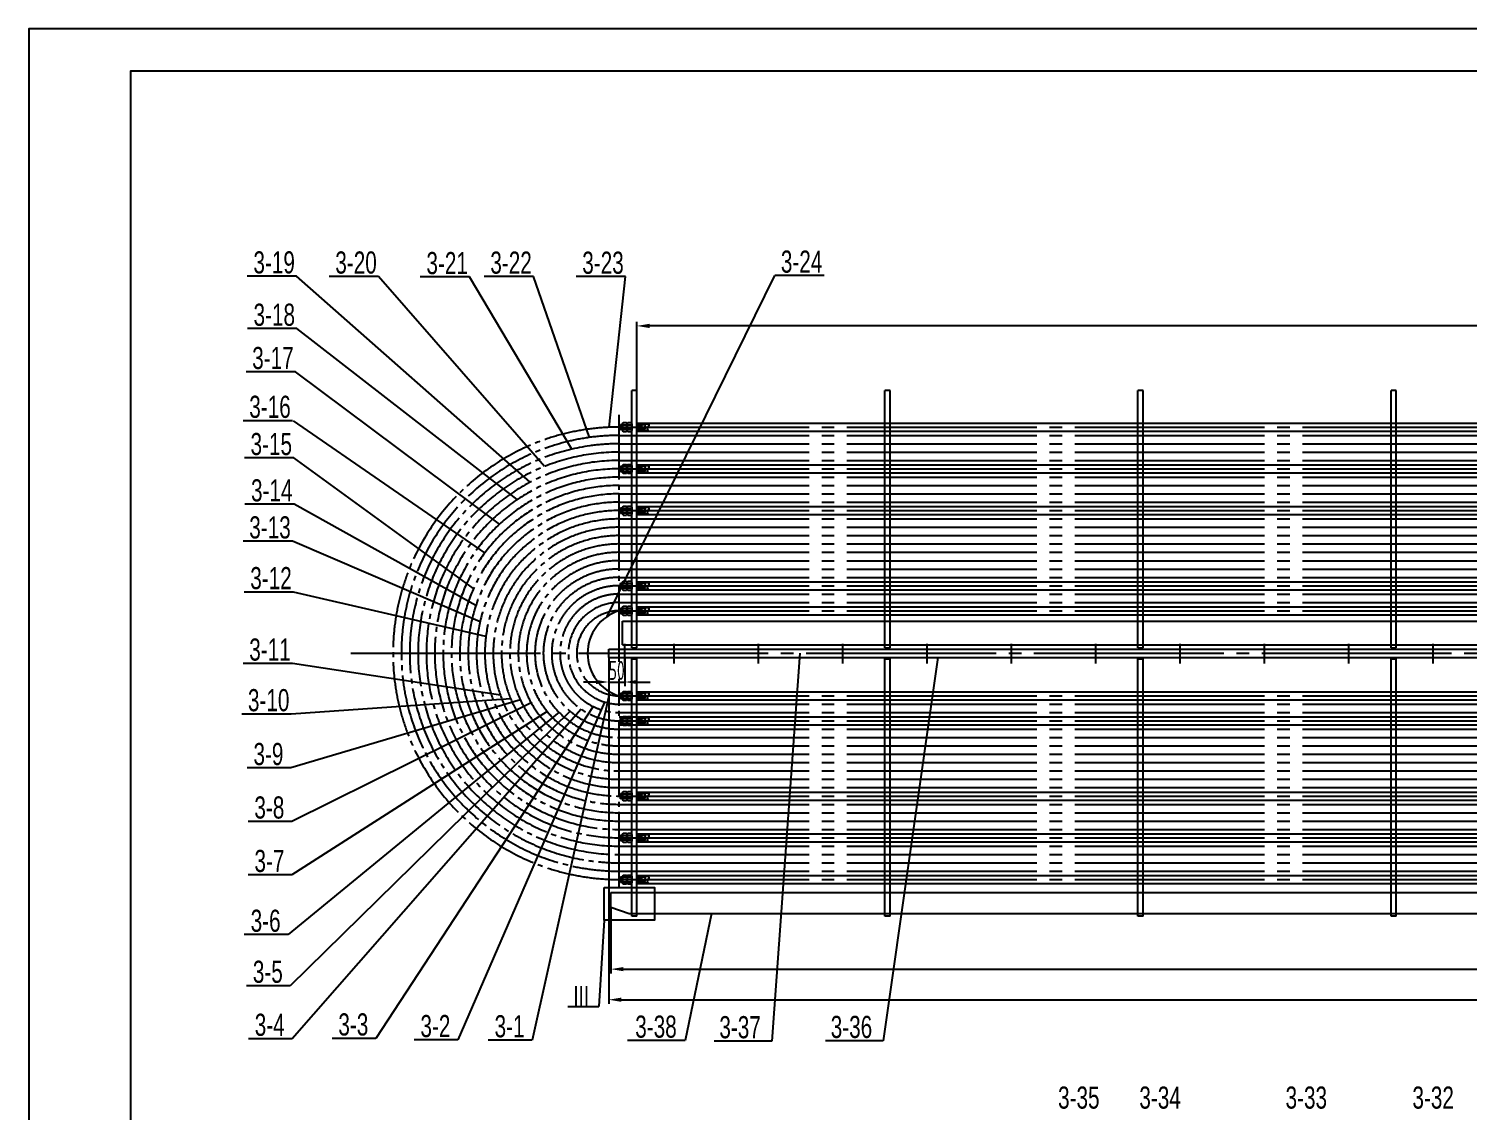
# Model space of a CAD drawing. Header units: millimetres. Extents: x 46644 to 124135, y -32003 to -3110.
# Drawn here: x 46650 to 50060, y -18052 to -15488 of the extents above; entities that cross this region are included whole.
import ezdxf
from ezdxf.enums import TextEntityAlignment as Align

# ---------------------------------------------------------------- set-up
doc = ezdxf.new("R2010")
doc.units = ezdxf.units.MM
doc.header["$LTSCALE"] = 6
doc.linetypes.add('CENTER', pattern=[18, 15, -1, 1, -1])
doc.linetypes.add('PHANTOM', pattern=[2.5, 1.25, -0.25, 0.25, -0.25, 0.25, -0.25])
for name, color, linetype in [('4', 6, 'PHANTOM'), ('7_dim', 3, 'Continuous'), ('Center Line', 7, 'CENTER'), ('Slender Real Line', 30, 'Continuous'), ('粗实线', 4, 'Continuous')]:
    doc.layers.add(name, color=color, linetype=linetype)
doc.styles.add('HZ', font='ascii.shx', dxfattribs={"width": 0.7, "bigfont": 'hztxt.shx'})
doc.styles.add('mark', font='cc.shx', dxfattribs={"width": 0.7, "bigfont": 'dxfs.shx'})
doc.dimstyles.new('6.1', dxfattribs={"dimscale": 10, "dimtxt": 4.5, "dimasz": 3, "dimexe": 1, "dimexo": 0, "dimgap": 0.5, "dimtad": 1, "dimzin": 9, "dimdsep": 46, "dimtxsty": 'HZ', "dimcen": 0, "dimclrd": 256, "dimclre": 256, "dimclrt": 256, "dimadec": 0, "dimazin": 0, "dimtfac": 1, "dimtmove": 0, "dimatfit": 1, "dimfxl": 0, "dimarcsym": 0})

# ---------------------------------------------------------------- blocks, each defined once
blk = doc.blocks.new('*D228')
at = {"layer": '7_dim', "lineweight": -2}
for p, q in [((48091.6, -16345.7), (48091.6, -16182.5)), ((52261.6, -16192.5), (48121.6, -16192.5)), ((52291.6, -16345.7), (52291.6, -16182.5))]:
    blk.add_line(p, q, dxfattribs=at)
at = {"layer": '7_dim'}
for points in [[(48121.6, -16187.5), (48121.6, -16197.5), (48091.6, -16192.5)], [(52261.6, -16187.5), (52261.6, -16197.5), (52291.6, -16192.5)]]:
    blk.add_solid(points, dxfattribs=at)
at = {"layer": 'Defpoints', "color": 0}
for p in [(48091.6, -16192.5), (48091.6, -16345.7), (52291.6, -16345.7)]:
    blk.add_point(p, dxfattribs=at)
at = {"layer": '7_dim', "insert": (50191.6, -16165), "char_height": 45, "attachment_point": 5, "style": 'HZ'}
blk.add_mtext('7X600(=4200)', dxfattribs=at)
blk = doc.blocks.new('*D229')
at = {"layer": '7_dim', "lineweight": -2}
for p, q in [((48024.6, -16978.7), (48024.6, -17046.8)), ((48062.8, -16978.7), (48062.8, -17046.8)), ((47994.6, -17036.8), (47964.6, -17036.8)), ((48024.6, -17036.8), (48062.8, -17036.8)), ((48092.8, -17036.8), (48122.8, -17036.8))]:
    blk.add_line(p, q, dxfattribs=at)
at = {"layer": '7_dim'}
for points in [[(47994.6, -17031.8), (47994.6, -17041.8), (48024.6, -17036.8)], [(48092.8, -17031.8), (48092.8, -17041.8), (48062.8, -17036.8)]]:
    blk.add_solid(points, dxfattribs=at)
at = {"layer": 'Defpoints', "color": 0}
for p in [(48024.6, -16978.7), (48062.8, -16978.7), (48062.8, -17036.8)]:
    blk.add_point(p, dxfattribs=at)
at = {"layer": '7_dim', "insert": (48043.7, -17009.3), "char_height": 45, "attachment_point": 5, "style": 'HZ'}
blk.add_mtext('50', dxfattribs=at)
blk = doc.blocks.new('*D230')
at = {"layer": '7_dim', "lineweight": -2}
for p, q in [((48029.6, -17570.7), (48029.6, -17727.5)), ((52906.6, -17591.7), (52906.6, -17727.5)), ((48059.6, -17717.5), (52876.6, -17717.5))]:
    blk.add_line(p, q, dxfattribs=at)
at = {"layer": '7_dim'}
for points in [[(48059.6, -17712.5), (48059.6, -17722.5), (48029.6, -17717.5)], [(52876.6, -17712.5), (52876.6, -17722.5), (52906.6, -17717.5)]]:
    blk.add_solid(points, dxfattribs=at)
at = {"layer": 'Defpoints', "color": 0}
for p in [(48029.6, -17570.7), (52906.6, -17591.7), (52906.6, -17717.5)]:
    blk.add_point(p, dxfattribs=at)
at = {"layer": '7_dim', "insert": (50468.1, -17690), "char_height": 45, "attachment_point": 5, "style": 'HZ'}
blk.add_mtext('4877', dxfattribs=at)
blk = doc.blocks.new('*D284')
at = {"layer": '7_dim', "lineweight": -2}
for p, q in [((48024.6, -16978.7), (48024.6, -17800)), ((52911.6, -16978.7), (52911.6, -17800)), ((48054.6, -17790), (52881.6, -17790))]:
    blk.add_line(p, q, dxfattribs=at)
at = {"layer": '7_dim'}
for points in [[(48054.6, -17785), (48054.6, -17795), (48024.6, -17790)], [(52881.6, -17785), (52881.6, -17795), (52911.6, -17790)]]:
    blk.add_solid(points, dxfattribs=at)
at = {"layer": 'Defpoints', "color": 0}
for p in [(48024.6, -16978.7), (52911.6, -16978.7), (52911.6, -17790)]:
    blk.add_point(p, dxfattribs=at)
at = {"layer": '7_dim', "insert": (50468.1, -17762.5), "char_height": 45, "attachment_point": 5, "style": 'HZ'}
blk.add_mtext('4885', dxfattribs=at)

msp = doc.modelspace()

# ---------------------------------------------------------------- hatches: boundary and pattern name
at = {"layer": 'Slender Real Line'}
h = msp.add_hatch(dxfattribs=at)
h.set_pattern_fill('ANSI31', color=256, scale=0.38, style=0)
h.set_pattern_definition([(45, (42752.8429, -28416.6013), (-0.85312433, 0.85312433), [])])
edge = h.paths.add_edge_path()
edge.add_spline(control_points=[(48108.872, -16432.328), (48109.969, -16433.38), (48111.907, -16435.238), (48109.769, -16438.372), (48108.928, -16438.408)], knot_values=[18.76688496, 18.76688496, 18.76688496, 18.76688496, 24.13478526, 28.249669, 28.249669, 28.249669, 28.249669], degree=3, periodic=0)
edge.add_spline(control_points=[(48108.961, -16432.328), (48108.044, -16433.273), (48106.339, -16434.898), (48107.937, -16438.368), (48108.861, -16438.408)], knot_values=[9.42996722, 9.42996722, 9.42996722, 9.42996722, 14.10494161, 18.65636798, 18.65636798, 18.65636798, 18.65636798], degree=3, periodic=0)
edge.add_line((48108.861, -16438.408), (48108.928, -16438.408))
h = msp.add_hatch(dxfattribs=at)
h.set_pattern_fill('ANSI31', color=256, scale=0.38, style=0)
h.set_pattern_definition([(45, (42752.8429, -28515.6013), (-0.85312433, 0.85312433), [])])
edge = h.paths.add_edge_path()
edge.add_spline(control_points=[(48108.872, -16531.328), (48109.969, -16532.38), (48111.907, -16534.238), (48109.769, -16537.372), (48108.928, -16537.408)], knot_values=[18.76688496, 18.76688496, 18.76688496, 18.76688496, 24.13478526, 28.249669, 28.249669, 28.249669, 28.249669], degree=3, periodic=0)
edge.add_spline(control_points=[(48108.961, -16531.328), (48108.044, -16532.273), (48106.339, -16533.898), (48107.937, -16537.368), (48108.861, -16537.408)], knot_values=[9.42996722, 9.42996722, 9.42996722, 9.42996722, 14.10494161, 18.65636798, 18.65636798, 18.65636798, 18.65636798], degree=3, periodic=0)
edge.add_line((48108.861, -16537.408), (48108.928, -16537.408))
h = msp.add_hatch(dxfattribs=at)
h.set_pattern_fill('ANSI31', color=256, scale=0.38, style=0)
h.set_pattern_definition([(45, (42752.8429, -28614.6013), (-0.85312433, 0.85312433), [])])
edge = h.paths.add_edge_path()
edge.add_spline(control_points=[(48108.872, -16630.328), (48109.969, -16631.38), (48111.907, -16633.238), (48109.769, -16636.372), (48108.928, -16636.408)], knot_values=[18.76688496, 18.76688496, 18.76688496, 18.76688496, 24.13478526, 28.249669, 28.249669, 28.249669, 28.249669], degree=3, periodic=0)
edge.add_spline(control_points=[(48108.961, -16630.328), (48108.044, -16631.273), (48106.339, -16632.898), (48107.937, -16636.368), (48108.861, -16636.408)], knot_values=[9.42996722, 9.42996722, 9.42996722, 9.42996722, 14.10494161, 18.65636798, 18.65636798, 18.65636798, 18.65636798], degree=3, periodic=0)
edge.add_line((48108.861, -16636.408), (48108.928, -16636.408))
h = msp.add_hatch(dxfattribs=at)
h.set_pattern_fill('ANSI31', color=256, scale=0.38, style=0)
h.set_pattern_definition([(45, (42752.8429, -28792.8013), (-0.85312433, 0.85312433), [])])
edge = h.paths.add_edge_path()
edge.add_spline(control_points=[(48108.872, -16808.528), (48109.969, -16809.58), (48111.907, -16811.438), (48109.769, -16814.572), (48108.928, -16814.608)], knot_values=[18.76688496, 18.76688496, 18.76688496, 18.76688496, 24.13478526, 28.249669, 28.249669, 28.249669, 28.249669], degree=3, periodic=0)
edge.add_spline(control_points=[(48108.961, -16808.528), (48108.044, -16809.473), (48106.339, -16811.098), (48107.937, -16814.568), (48108.861, -16814.608)], knot_values=[9.42996722, 9.42996722, 9.42996722, 9.42996722, 14.10494161, 18.65636798, 18.65636798, 18.65636798, 18.65636798], degree=3, periodic=0)
edge.add_line((48108.861, -16814.608), (48108.928, -16814.608))
h = msp.add_hatch(dxfattribs=at)
h.set_pattern_fill('ANSI31', color=256, scale=0.38, style=0)
h.set_pattern_definition([(45, (42752.8429, -28852.2013), (-0.85312433, 0.85312433), [])])
edge = h.paths.add_edge_path()
edge.add_spline(control_points=[(48108.872, -16867.928), (48109.969, -16868.98), (48111.907, -16870.838), (48109.769, -16873.972), (48108.928, -16874.008)], knot_values=[18.76688496, 18.76688496, 18.76688496, 18.76688496, 24.13478526, 28.249669, 28.249669, 28.249669, 28.249669], degree=3, periodic=0)
edge.add_spline(control_points=[(48108.961, -16867.928), (48108.044, -16868.873), (48106.339, -16870.498), (48107.937, -16873.968), (48108.861, -16874.008)], knot_values=[9.42996722, 9.42996722, 9.42996722, 9.42996722, 14.10494161, 18.65636798, 18.65636798, 18.65636798, 18.65636798], degree=3, periodic=0)
edge.add_line((48108.861, -16874.008), (48108.928, -16874.008))
h = msp.add_hatch(dxfattribs=at)
h.set_pattern_fill('ANSI31', color=256, scale=0.38, style=0)
h.set_pattern_definition([(45, (42752.8429, -29053.7992), (-0.85312433, 0.85312433), [])])
edge = h.paths.add_edge_path()
edge.add_spline(control_points=[(48108.872, -17069.526), (48109.969, -17070.578), (48111.907, -17072.436), (48109.769, -17075.57), (48108.928, -17075.606)], knot_values=[18.76688496, 18.76688496, 18.76688496, 18.76688496, 24.13478526, 28.249669, 28.249669, 28.249669, 28.249669], degree=3, periodic=0)
edge.add_spline(control_points=[(48108.961, -17069.526), (48108.044, -17070.471), (48106.339, -17072.096), (48107.937, -17075.566), (48108.861, -17075.606)], knot_values=[9.42996722, 9.42996722, 9.42996722, 9.42996722, 14.10494161, 18.65636798, 18.65636798, 18.65636798, 18.65636798], degree=3, periodic=0)
edge.add_line((48108.861, -17075.606), (48108.928, -17075.606))
h = msp.add_hatch(dxfattribs=at)
h.set_pattern_fill('ANSI31', color=256, scale=0.38, style=0)
h.set_pattern_definition([(45, (42752.8429, -29113.1992), (-0.85312433, 0.85312433), [])])
edge = h.paths.add_edge_path()
edge.add_spline(control_points=[(48108.872, -17128.926), (48109.969, -17129.978), (48111.907, -17131.836), (48109.769, -17134.97), (48108.928, -17135.006)], knot_values=[18.76688496, 18.76688496, 18.76688496, 18.76688496, 24.13478526, 28.249669, 28.249669, 28.249669, 28.249669], degree=3, periodic=0)
edge.add_spline(control_points=[(48108.961, -17128.926), (48108.044, -17129.871), (48106.339, -17131.496), (48107.937, -17134.966), (48108.861, -17135.006)], knot_values=[9.42996722, 9.42996722, 9.42996722, 9.42996722, 14.10494161, 18.65636798, 18.65636798, 18.65636798, 18.65636798], degree=3, periodic=0)
edge.add_line((48108.861, -17135.006), (48108.928, -17135.006))
h = msp.add_hatch(dxfattribs=at)
h.set_pattern_fill('ANSI31', color=256, scale=0.38, style=0)
h.set_pattern_definition([(45, (42752.8429, -29291.3992), (-0.85312433, 0.85312433), [])])
edge = h.paths.add_edge_path()
edge.add_spline(control_points=[(48108.872, -17307.126), (48109.969, -17308.178), (48111.907, -17310.036), (48109.769, -17313.17), (48108.928, -17313.206)], knot_values=[18.76688496, 18.76688496, 18.76688496, 18.76688496, 24.13478526, 28.249669, 28.249669, 28.249669, 28.249669], degree=3, periodic=0)
edge.add_spline(control_points=[(48108.961, -17307.126), (48108.044, -17308.071), (48106.339, -17309.696), (48107.937, -17313.166), (48108.861, -17313.206)], knot_values=[9.42996722, 9.42996722, 9.42996722, 9.42996722, 14.10494161, 18.65636798, 18.65636798, 18.65636798, 18.65636798], degree=3, periodic=0)
edge.add_line((48108.861, -17313.206), (48108.928, -17313.206))
h = msp.add_hatch(dxfattribs=at)
h.set_pattern_fill('ANSI31', color=256, scale=0.38, style=0)
h.set_pattern_definition([(45, (42752.8429, -29390.3992), (-0.85312433, 0.85312433), [])])
edge = h.paths.add_edge_path()
edge.add_spline(control_points=[(48108.872, -17406.126), (48109.969, -17407.178), (48111.907, -17409.036), (48109.769, -17412.17), (48108.928, -17412.206)], knot_values=[18.76688496, 18.76688496, 18.76688496, 18.76688496, 24.13478526, 28.249669, 28.249669, 28.249669, 28.249669], degree=3, periodic=0)
edge.add_spline(control_points=[(48108.961, -17406.126), (48108.044, -17407.071), (48106.339, -17408.696), (48107.937, -17412.166), (48108.861, -17412.206)], knot_values=[9.42996722, 9.42996722, 9.42996722, 9.42996722, 14.10494161, 18.65636798, 18.65636798, 18.65636798, 18.65636798], degree=3, periodic=0)
edge.add_line((48108.861, -17412.206), (48108.928, -17412.206))
h = msp.add_hatch(dxfattribs=at)
h.set_pattern_fill('ANSI31', color=256, scale=0.38, style=0)
h.set_pattern_definition([(45, (42752.8429, -29489.3992), (-0.85312433, 0.85312433), [])])
edge = h.paths.add_edge_path()
edge.add_spline(control_points=[(48108.872, -17505.126), (48109.969, -17506.178), (48111.907, -17508.036), (48109.769, -17511.17), (48108.928, -17511.206)], knot_values=[18.76688496, 18.76688496, 18.76688496, 18.76688496, 24.13478526, 28.249669, 28.249669, 28.249669, 28.249669], degree=3, periodic=0)
edge.add_spline(control_points=[(48108.961, -17505.126), (48108.044, -17506.071), (48106.339, -17507.696), (48107.937, -17511.166), (48108.861, -17511.206)], knot_values=[9.42996722, 9.42996722, 9.42996722, 9.42996722, 14.10494161, 18.65636798, 18.65636798, 18.65636798, 18.65636798], degree=3, periodic=0)
edge.add_line((48108.861, -17511.206), (48108.928, -17511.206))

# ---------------------------------------------------------------- linework, layer by layer
at = {"color": 4, "linetype": 'Continuous', "ltscale": 10}
for p, q in [((47284.733, -16074.876), (47167.652, -16074.876)), ((47478.889, -16075.162), (47361.807, -16075.162)), ((47694.941, -16076.51), (47577.859, -16076.51)), ((47846.423, -16075.419), (47729.342, -16075.419)), ((48064.432, -16075.613), (47947.351, -16075.613)), ((48535.302, -16072.981), (48418.22, -16072.981)), ((47285.035, -16198.923), (47167.953, -16198.923)), ((47281.883, -16301.587), (47164.801, -16301.587)), ((47274.87, -16417.246), (47157.788, -16417.246)), ((47277.954, -16505.487), (47160.873, -16505.487)), ((47279.048, -16615.343), (47161.967, -16615.343)), ((47274.87, -16703.14), (47157.788, -16703.14)), ((47277.247, -16823.416), (47160.166, -16823.416)), ((47274.87, -16992.771), (47157.788, -16992.771)), ((47271.745, -17112.82), (47154.663, -17112.82)), ((47271.168, -17240.513), (47167.345, -17240.513)), ((47273.331, -17367.275), (47169.508, -17367.275)), ((47273.527, -17493.961), (47169.704, -17493.961)), ((47264.533, -17635.76), (47160.709, -17635.76)), ((47269.696, -17756.77), (47165.873, -17756.77)), ((47274.167, -17882.443), (47170.344, -17882.443)), ((47472.454, -17881.633), (47368.63, -17881.633)), ((47667.019, -17885.467), (47563.196, -17885.467)), ((47842.868, -17885.96), (47739.045, -17885.96)), ((48206.035, -17886.86), (48069.395, -17886.86)), ((48411.241, -17888.2), (48274.367, -17888.2)), ((48675.294, -17887.522), (48538.42, -17887.522))]:
    msp.add_line(p, q, dxfattribs=at)
at = {"color": 2, "linetype": 'Continuous', "ltscale": 50}
msp.add_lwpolyline([(46649.629, -21448.081), (55055.295, -21448.081), (55055.295, -15487.978), (46649.629, -15487.978), (46649.629, -21448.081)], close=True, dxfattribs=at)
at = {"layer": '4', "color": 4, "linetype": 'Continuous'}
msp.add_lwpolyline([(54955.017, -21342.278), (54955.017, -15588.845), (46890.818, -15588.845), (46890.818, -21342.275), (54955.19, -21342.275)], dxfattribs=at)
at = {"layer": '7_dim', "color": 7}
for p, q in [((47838.288, -16563.258), (47284.733, -16074.876)), ((47872.712, -16525.702), (47478.889, -16075.162)), ((47937.002, -16484.814), (47694.941, -16076.51)), ((47979.192, -16456.903), (47846.423, -16075.419)), ((48021.019, -16881.434), (48418.22, -16072.981)), ((48025.459, -16432.823), (48064.432, -16075.613)), ((47807.639, -16604.319), (47285.035, -16198.923)), ((47765.834, -16662.332), (47281.883, -16301.587)), ((47730.977, -16730.555), (47277.468, -16417.246)), ((47704.413, -16814.709), (47277.954, -16505.487)), ((47709.858, -16855.279), (47279.048, -16615.343)), ((47719.519, -16894.258), (47274.87, -16703.14)), ((47733.56, -16928.643), (47277.247, -16823.416)), ((48477.765, -16968.677), (48411.241, -17888.2)), ((48805.247, -16978.677), (48675.294, -17887.522)), ((47767.805, -17067.941), (47274.87, -16992.771)), ((47815.239, -17079.326), (47271.168, -17240.513)), ((47792.309, -17076.493), (47271.745, -17112.82)), ((47841.072, -17086.208), (47273.331, -17367.275)), ((48015.023, -17084.202), (47667.019, -17885.467)), ((48025.38, -17066.514), (47842.868, -17885.96)), ((47906.976, -17108.563), (47264.533, -17635.76)), ((47933.512, -17106.209), (47269.696, -17756.77)), ((47878.668, -17106.497), (47273.527, -17493.961)), ((47959.441, -17101.073), (47274.167, -17882.443)), ((47987.977, -17094.813), (47472.454, -17881.633)), ((48268.114, -17585.84), (48206.035, -17886.86)), ((48014.054, -17601.41), (48000.989, -17805.896)), ((47927.787, -17805.896), (48000.989, -17805.896))]:
    msp.add_line(p, q, dxfattribs=at)
msp.add_lwpolyline([(48014.054, -17523.859), (48133.626, -17523.859), (48133.626, -17601.41), (48014.054, -17601.41)], close=True, dxfattribs=at)
msp.add_arc((48079.948, -16968.843), 105.419, 106.711992, 253.288008, dxfattribs=at)
at = {"layer": 'Center Line', "ltscale": 2}
for p, q in [((48049.634, -16988.903), (48049.634, -16403.583)), ((48053.034, -16438.358), (48051.514, -16436.838)), ((48049.634, -17524.898), (48049.634, -17029.203))]:
    msp.add_line(p, q, dxfattribs=at)
at = {"layer": 'Center Line', "color": 6, "ltscale": 5}
for p, q in [((48049.634, -16432.278), (53059.634, -16432.278)), ((48049.634, -16531.278), (53059.634, -16531.278)), ((48049.634, -16630.278), (53059.634, -16630.278)), ((48049.634, -16808.478), (53059.634, -16808.478))]:
    msp.add_line(p, q, dxfattribs=at)
at = {"layer": 'Center Line', "ltscale": 5}
for p, q in [((48049.634, -16452.078), (53059.634, -16452.078)), ((48049.634, -16471.878), (53059.634, -16471.878)), ((48049.634, -16491.678), (53059.634, -16491.678)), ((48049.634, -16511.478), (53059.634, -16511.478)), ((48049.634, -16551.078), (53059.634, -16551.078)), ((48049.634, -16570.878), (53059.634, -16570.878)), ((48049.634, -16590.678), (53059.634, -16590.678)), ((48049.634, -16610.478), (53059.634, -16610.478)), ((48049.634, -16650.078), (53059.634, -16650.078)), ((48049.634, -16669.878), (53059.634, -16669.878)), ((48049.634, -16689.678), (53059.634, -16689.678)), ((48049.634, -16709.478), (53059.634, -16709.478)), ((48049.634, -16729.278), (53059.634, -16729.278)), ((48049.634, -16749.078), (53059.634, -16749.078)), ((48049.634, -16768.878), (53059.634, -16768.878)), ((48049.634, -16788.678), (53059.634, -16788.678)), ((48049.634, -16828.278), (53059.634, -16828.278)), ((48049.634, -16848.078), (53059.634, -16848.078)), ((48049.634, -16867.878), (53059.634, -16867.878)), ((47413.047, -16968.677), (53100.013, -16968.677)), ((48049.634, -17069.475), (53059.634, -17069.475)), ((48049.634, -17089.275), (53059.634, -17089.275)), ((48049.634, -17109.075), (53059.634, -17109.075)), ((48049.634, -17119.375), (53059.634, -17119.375)), ((48049.634, -17128.875), (53059.634, -17128.875)), ((48049.634, -17138.375), (53059.634, -17138.375)), ((48049.634, -17148.675), (53059.634, -17148.675)), ((48049.634, -17168.475), (53059.634, -17168.475)), ((48049.634, -17188.275), (53059.634, -17188.275)), ((48049.634, -17208.075), (53059.634, -17208.075)), ((48049.634, -17227.875), (53059.634, -17227.875)), ((48049.634, -17247.675), (53059.634, -17247.675)), ((48049.634, -17267.475), (53059.634, -17267.475)), ((48049.634, -17287.275), (53059.634, -17287.275)), ((48049.634, -17307.075), (53059.634, -17307.075)), ((48049.634, -17326.875), (53059.634, -17326.875)), ((48049.634, -17346.675), (53059.634, -17346.675)), ((48049.634, -17366.475), (53059.634, -17366.475)), ((48049.634, -17386.275), (53059.634, -17386.275)), ((48049.634, -17406.075), (53059.634, -17406.075)), ((48049.634, -17425.875), (53059.634, -17425.875)), ((48049.634, -17445.675), (53059.634, -17445.675)), ((48049.634, -17465.475), (53059.634, -17465.475)), ((48049.634, -17485.275), (53059.634, -17485.275)), ((48049.634, -17505.075), (53059.634, -17505.075))]:
    msp.add_line(p, q, dxfattribs=at)
at = {"layer": 'Center Line'}
for p, q in [((48062.823, -16993.102), (48062.823, -16946.031)), ((48179.634, -16993.102), (48179.634, -16946.031)), ((48379.634, -16993.102), (48379.634, -16946.031)), ((48579.634, -16993.102), (48579.634, -16946.031)), ((48779.634, -16993.102), (48779.634, -16946.031)), ((48979.634, -16993.102), (48979.634, -16946.031)), ((49179.634, -16993.102), (49179.634, -16946.031)), ((49379.634, -16993.102), (49379.634, -16946.031)), ((49579.634, -16993.102), (49579.634, -16946.031)), ((49779.634, -16993.102), (49779.634, -16946.031)), ((49979.634, -16993.102), (49979.634, -16946.031))]:
    msp.add_line(p, q, dxfattribs=at)
at = {"layer": 'Center Line', "ltscale": 2}
for radius in [536.399, 516.599, 496.799, 476.999, 457.199, 437.399, 417.599, 397.799, 377.999, 358.199, 338.399, 318.599, 298.799, 278.999, 259.199, 239.399, 219.599, 199.799, 179.999, 160.199, 140.399, 120.599, 100.799]:
    msp.add_arc((48049.634, -16968.677), radius, 90, 270, dxfattribs=at)
at = {"layer": 'Slender Real Line'}
for p, q in [((48051.514, -16427.718), (48057.138, -16427.718)), ((48051.514, -16436.838), (48057.138, -16436.838)), ((48091.634, -16427.768), (48102.277, -16427.768)), ((48091.634, -16436.888), (48102.277, -16436.888)), ((48051.514, -16526.718), (48057.138, -16526.718)), ((48051.514, -16535.838), (48057.138, -16535.838)), ((48091.634, -16526.768), (48102.277, -16526.768)), ((48091.634, -16535.888), (48102.277, -16535.888)), ((48051.514, -16625.718), (48057.138, -16625.718)), ((48051.514, -16634.838), (48057.138, -16634.838)), ((48091.634, -16625.768), (48102.277, -16625.768)), ((48091.634, -16634.888), (48102.277, -16634.888)), ((48051.514, -16803.918), (48057.138, -16803.918)), ((48051.514, -16813.038), (48057.138, -16813.038)), ((48091.634, -16803.968), (48102.277, -16803.968)), ((48091.634, -16813.088), (48102.277, -16813.088)), ((48051.514, -16863.318), (48057.138, -16863.318)), ((48051.514, -16872.438), (48057.138, -16872.438)), ((48091.634, -16863.368), (48102.277, -16863.368)), ((48091.634, -16872.488), (48102.277, -16872.488)), ((48051.514, -17064.915), (48057.138, -17064.915)), ((48051.514, -17074.035), (48057.138, -17074.035)), ((48091.634, -17064.966), (48102.277, -17064.966)), ((48091.634, -17074.086), (48102.277, -17074.086)), ((48051.514, -17124.315), (48057.138, -17124.315)), ((48051.514, -17133.435), (48057.138, -17133.435)), ((48091.634, -17124.366), (48102.277, -17124.366)), ((48091.634, -17133.486), (48102.277, -17133.486)), ((48051.514, -17302.515), (48057.138, -17302.515)), ((48051.514, -17311.635), (48057.138, -17311.635)), ((48091.634, -17302.566), (48102.277, -17302.566)), ((48091.634, -17311.686), (48102.277, -17311.686)), ((48051.514, -17401.515), (48057.138, -17401.515)), ((48051.514, -17410.635), (48057.138, -17410.635)), ((48091.634, -17401.566), (48102.277, -17401.566)), ((48091.634, -17410.686), (48102.277, -17410.686)), ((48051.514, -17500.515), (48057.138, -17500.515)), ((48051.514, -17509.635), (48057.138, -17509.635)), ((48091.634, -17500.566), (48102.277, -17500.566)), ((48091.634, -17509.686), (48102.277, -17509.686))]:
    msp.add_line(p, q, dxfattribs=at)
for points in [[(48109.16, -16426.248), (48110.957, -16429.009), (48108.961, -16432.328), (48107.165, -16435.393), (48108.861, -16438.408), (48110.857, -16435.892), (48108.872, -16432.328)], [(48116.358, -16422.828), (48119.671, -16428.505), (48116.131, -16436.785), (48119.481, -16441.828)], [(48109.16, -16525.248), (48110.957, -16528.009), (48108.961, -16531.328), (48107.165, -16534.393), (48108.861, -16537.408), (48110.857, -16534.892), (48108.872, -16531.328)], [(48116.358, -16521.828), (48119.671, -16527.505), (48116.131, -16535.785), (48119.481, -16540.828)], [(48109.16, -16624.248), (48110.957, -16627.009), (48108.961, -16630.328), (48107.165, -16633.393), (48108.861, -16636.408), (48110.857, -16633.892), (48108.872, -16630.328)], [(48116.358, -16620.828), (48119.671, -16626.505), (48116.131, -16634.785), (48119.481, -16639.828)], [(48109.16, -16802.448), (48110.957, -16805.209), (48108.961, -16808.528), (48107.165, -16811.593), (48108.861, -16814.608), (48110.857, -16812.092), (48108.872, -16808.528)], [(48116.358, -16799.028), (48119.671, -16804.705), (48116.131, -16812.985), (48119.481, -16818.028)], [(48109.16, -16861.848), (48110.957, -16864.609), (48108.961, -16867.928), (48107.165, -16870.993), (48108.861, -16874.008), (48110.857, -16871.492), (48108.872, -16867.928)], [(48116.358, -16858.428), (48119.671, -16864.105), (48116.131, -16872.385), (48119.481, -16877.428)], [(48109.16, -17063.446), (48110.957, -17066.207), (48108.961, -17069.526), (48107.165, -17072.591), (48108.861, -17075.606), (48110.857, -17073.09), (48108.872, -17069.526)], [(48116.358, -17060.026), (48119.671, -17065.703), (48116.131, -17073.983), (48119.481, -17079.026)], [(48116.358, -17119.426), (48119.671, -17125.103), (48116.131, -17133.383), (48119.481, -17138.426)], [(48109.16, -17122.846), (48110.957, -17125.607), (48108.961, -17128.926), (48107.165, -17131.991), (48108.861, -17135.006), (48110.857, -17132.49), (48108.872, -17128.926)], [(48109.16, -17301.046), (48110.957, -17303.807), (48108.961, -17307.126), (48107.165, -17310.191), (48108.861, -17313.206), (48110.857, -17310.69), (48108.872, -17307.126)], [(48116.358, -17297.626), (48119.671, -17303.303), (48116.131, -17311.583), (48119.481, -17316.626)], [(48109.16, -17400.046), (48110.957, -17402.807), (48108.961, -17406.126), (48107.165, -17409.191), (48108.861, -17412.206), (48110.857, -17409.69), (48108.872, -17406.126)], [(48116.358, -17396.626), (48119.671, -17402.303), (48116.131, -17410.583), (48119.481, -17415.626)], [(48116.358, -17495.626), (48119.671, -17501.303), (48116.131, -17509.583), (48119.481, -17514.626)], [(48109.16, -17499.046), (48110.957, -17501.807), (48108.961, -17505.126), (48107.165, -17508.191), (48108.861, -17511.206), (48110.857, -17508.69), (48108.872, -17505.126)]]:
    msp.add_spline(points, degree=3, dxfattribs=at)
at = {"layer": '粗实线'}
for p, q in [((48091.634, -16345.677), (48079.634, -16345.677)), ((48079.634, -16955.677), (48079.634, -16345.677)), ((48091.634, -16955.677), (48091.634, -16345.677)), ((48691.634, -16345.677), (48679.634, -16345.677)), ((48679.634, -16955.677), (48679.634, -16345.677)), ((48691.634, -16955.677), (48691.634, -16345.677)), ((49291.634, -16345.677), (49279.634, -16345.677)), ((49279.634, -16955.677), (49279.634, -16345.677)), ((49291.634, -16955.677), (49291.634, -16345.677)), ((49891.634, -16345.677), (49879.634, -16345.677)), ((49879.634, -16955.677), (49879.634, -16345.677)), ((49891.634, -16955.677), (49891.634, -16345.677)), ((48053.034, -16426.198), (48051.514, -16427.718)), ((48051.514, -16427.718), (48051.514, -16436.838)), ((48053.034, -16426.198), (48057.138, -16426.198)), ((48053.034, -16426.198), (48053.034, -16438.358)), ((48053.034, -16438.358), (48057.138, -16438.358)), ((48057.138, -16424.379), (48058.658, -16421.747)), ((48057.138, -16424.379), (48057.138, -16440.176)), ((48058.658, -16421.747), (48066.866, -16421.747)), ((48058.658, -16427.012), (48066.866, -16427.012)), ((48058.658, -16437.543), (48066.866, -16437.543)), ((48068.386, -16424.379), (48066.866, -16421.747)), ((48068.386, -16424.379), (48069.906, -16421.747)), ((48068.386, -16424.379), (48068.386, -16440.176)), ((48069.906, -16421.747), (48078.114, -16421.747)), ((48069.906, -16427.012), (48078.114, -16427.012)), ((48069.906, -16437.543), (48078.114, -16437.543)), ((48079.634, -16424.379), (48078.114, -16421.747)), ((48078.709, -16422.778), (48079.634, -16422.778)), ((48079.634, -16424.379), (48079.634, -16440.176)), ((48091.623, -16438.404), (48109.15, -16438.404)), ((48091.634, -16422.778), (52906.634, -16422.778)), ((48091.634, -16424.348), (48117.716, -16424.348)), ((48091.634, -16426.248), (48109.16, -16426.248)), ((48102.277, -16426.248), (48102.277, -16438.404)), ((48057.138, -16440.176), (48058.658, -16442.808)), ((48058.658, -16442.808), (48066.866, -16442.808)), ((48068.386, -16440.176), (48066.866, -16442.808)), ((48068.386, -16440.176), (48069.906, -16442.808)), ((48069.906, -16442.808), (48078.114, -16442.808)), ((48079.634, -16440.176), (48078.114, -16442.808)), ((48078.709, -16441.778), (48079.634, -16441.778)), ((48091.634, -16440.308), (48117.997, -16440.308)), ((48091.634, -16441.778), (52906.634, -16441.778)), ((48053.034, -16525.198), (48051.514, -16526.718)), ((48051.514, -16526.718), (48051.514, -16535.838)), ((48053.034, -16537.358), (48051.514, -16535.838)), ((48053.034, -16525.198), (48057.138, -16525.198)), ((48053.034, -16525.198), (48053.034, -16537.358)), ((48053.034, -16537.358), (48057.138, -16537.358)), ((48057.138, -16523.379), (48058.658, -16520.747)), ((48057.138, -16523.379), (48057.138, -16539.176)), ((48057.138, -16539.176), (48058.658, -16541.808)), ((48058.658, -16520.747), (48066.866, -16520.747)), ((48058.658, -16526.012), (48066.866, -16526.012)), ((48058.658, -16536.543), (48066.866, -16536.543)), ((48068.386, -16523.379), (48066.866, -16520.747)), ((48068.386, -16539.176), (48066.866, -16541.808)), ((48068.386, -16523.379), (48069.906, -16520.747)), ((48068.386, -16523.379), (48068.386, -16539.176)), ((48068.386, -16539.176), (48069.906, -16541.808)), ((48069.906, -16520.747), (48078.114, -16520.747)), ((48069.906, -16526.012), (48078.114, -16526.012)), ((48069.906, -16536.543), (48078.114, -16536.543)), ((48079.634, -16523.379), (48078.114, -16520.747)), ((48079.634, -16539.176), (48078.114, -16541.808)), ((48078.709, -16521.778), (48079.634, -16521.778)), ((48078.709, -16540.778), (48079.634, -16540.778)), ((48079.634, -16523.379), (48079.634, -16539.176)), ((48091.623, -16537.404), (48109.15, -16537.404)), ((48091.634, -16521.778), (52906.634, -16521.778)), ((48091.634, -16523.348), (48117.716, -16523.348)), ((48091.634, -16525.248), (48109.16, -16525.248)), ((48091.634, -16539.308), (48117.997, -16539.308)), ((48091.634, -16540.778), (52906.634, -16540.778)), ((48102.277, -16525.248), (48102.277, -16537.404)), ((48058.658, -16541.808), (48066.866, -16541.808)), ((48069.906, -16541.808), (48078.114, -16541.808)), ((48053.034, -16624.198), (48051.514, -16625.718)), ((48051.514, -16625.718), (48051.514, -16634.838)), ((48053.034, -16636.358), (48051.514, -16634.838)), ((48053.034, -16624.198), (48057.138, -16624.198)), ((48053.034, -16624.198), (48053.034, -16636.358)), ((48053.034, -16636.358), (48057.138, -16636.358)), ((48057.138, -16622.379), (48058.658, -16619.747)), ((48057.138, -16622.379), (48057.138, -16638.176)), ((48057.138, -16638.176), (48058.658, -16640.808)), ((48058.658, -16619.747), (48066.866, -16619.747)), ((48058.658, -16625.012), (48066.866, -16625.012)), ((48058.658, -16635.543), (48066.866, -16635.543)), ((48058.658, -16640.808), (48066.866, -16640.808)), ((48068.386, -16622.379), (48066.866, -16619.747)), ((48068.386, -16638.176), (48066.866, -16640.808)), ((48068.386, -16622.379), (48069.906, -16619.747)), ((48068.386, -16622.379), (48068.386, -16638.176)), ((48068.386, -16638.176), (48069.906, -16640.808)), ((48069.906, -16619.747), (48078.114, -16619.747)), ((48069.906, -16625.012), (48078.114, -16625.012)), ((48069.906, -16635.543), (48078.114, -16635.543)), ((48069.906, -16640.808), (48078.114, -16640.808)), ((48079.634, -16622.379), (48078.114, -16619.747)), ((48079.634, -16638.176), (48078.114, -16640.808)), ((48078.709, -16620.778), (48079.634, -16620.778)), ((48078.709, -16639.778), (48079.634, -16639.778)), ((48079.634, -16622.379), (48079.634, -16638.176)), ((48091.623, -16636.404), (48109.15, -16636.404)), ((48091.634, -16620.778), (52906.634, -16620.778)), ((48091.634, -16622.348), (48117.716, -16622.348)), ((48091.634, -16624.248), (48109.16, -16624.248)), ((48091.634, -16638.308), (48117.997, -16638.308)), ((48091.634, -16639.778), (52906.634, -16639.778)), ((48102.277, -16624.248), (48102.277, -16636.404)), ((48053.034, -16802.398), (48051.514, -16803.918)), ((48051.514, -16803.918), (48051.514, -16813.038)), ((48053.034, -16814.558), (48051.514, -16813.038)), ((48053.034, -16802.398), (48057.138, -16802.398)), ((48053.034, -16802.398), (48053.034, -16814.558)), ((48057.138, -16800.579), (48058.658, -16797.947)), ((48057.138, -16800.579), (48057.138, -16816.376)), ((48058.658, -16797.947), (48066.866, -16797.947)), ((48058.658, -16803.212), (48066.866, -16803.212)), ((48058.658, -16813.743), (48066.866, -16813.743)), ((48068.386, -16800.579), (48066.866, -16797.947)), ((48068.386, -16800.579), (48069.906, -16797.947)), ((48068.386, -16800.579), (48068.386, -16816.376)), ((48069.906, -16797.947), (48078.114, -16797.947)), ((48069.906, -16803.212), (48078.114, -16803.212)), ((48069.906, -16813.743), (48078.114, -16813.743)), ((48079.634, -16800.579), (48078.114, -16797.947)), ((48078.709, -16798.978), (48079.634, -16798.978)), ((48079.634, -16800.579), (48079.634, -16816.376)), ((48091.634, -16798.978), (52906.634, -16798.978)), ((48091.634, -16800.548), (48117.716, -16800.548)), ((48091.634, -16802.448), (48109.16, -16802.448)), ((48102.277, -16802.448), (48102.277, -16814.604)), ((48053.034, -16814.558), (48057.138, -16814.558)), ((48057.138, -16816.376), (48058.658, -16819.008)), ((48058.658, -16819.008), (48066.866, -16819.008)), ((48068.386, -16816.376), (48066.866, -16819.008)), ((48068.386, -16816.376), (48069.906, -16819.008)), ((48069.906, -16819.008), (48078.114, -16819.008)), ((48079.634, -16816.376), (48078.114, -16819.008)), ((48078.709, -16817.978), (48079.634, -16817.978)), ((48091.623, -16814.604), (48109.15, -16814.604)), ((48091.634, -16816.508), (48117.997, -16816.508)), ((48091.634, -16817.978), (52906.634, -16817.978)), ((48053.034, -16861.798), (48051.514, -16863.318)), ((48051.514, -16863.318), (48051.514, -16872.438)), ((48053.034, -16873.958), (48051.514, -16872.438)), ((48053.034, -16861.798), (48057.138, -16861.798)), ((48053.034, -16861.798), (48053.034, -16873.958)), ((48053.034, -16873.958), (48057.138, -16873.958)), ((48057.138, -16859.979), (48058.658, -16857.347)), ((48057.138, -16859.979), (48057.138, -16875.776)), ((48057.138, -16875.776), (48058.658, -16878.408)), ((48058.658, -16857.347), (48066.866, -16857.347)), ((48058.658, -16862.612), (48066.866, -16862.612)), ((48058.658, -16873.143), (48066.866, -16873.143)), ((48058.658, -16878.408), (48066.866, -16878.408)), ((48068.386, -16859.979), (48066.866, -16857.347)), ((48068.386, -16875.776), (48066.866, -16878.408)), ((48068.386, -16859.979), (48069.906, -16857.347)), ((48068.386, -16859.979), (48068.386, -16875.776)), ((48068.386, -16875.776), (48069.906, -16878.408)), ((48069.906, -16857.347), (48078.114, -16857.347)), ((48069.906, -16862.612), (48078.114, -16862.612)), ((48069.906, -16873.143), (48078.114, -16873.143)), ((48069.906, -16878.408), (48078.114, -16878.408)), ((48079.634, -16859.979), (48078.114, -16857.347)), ((48079.634, -16875.776), (48078.114, -16878.408)), ((48078.709, -16858.378), (48079.634, -16858.378)), ((48078.709, -16877.378), (48079.634, -16877.378)), ((48079.634, -16859.979), (48079.634, -16875.776)), ((48091.623, -16874.004), (48109.15, -16874.004)), ((48091.634, -16858.378), (52906.634, -16858.378)), ((48091.634, -16859.948), (48117.716, -16859.948)), ((48091.634, -16861.848), (48109.16, -16861.848)), ((48091.634, -16875.908), (48117.997, -16875.908)), ((48091.634, -16877.378), (52906.634, -16877.378)), ((48102.277, -16861.848), (48102.277, -16874.004)), ((48057.544, -16892.878), (52906.634, -16892.878)), ((48057.544, -16948.677), (48057.544, -16892.878)), ((48057.544, -16948.677), (52906.634, -16948.677)), ((48024.634, -16958.677), (52911.634, -16958.677)), ((48024.634, -16978.677), (48024.634, -16958.677)), ((48024.634, -16978.677), (52911.634, -16978.677)), ((48079.634, -16955.677), (48091.634, -16955.677)), ((48079.634, -17591.677), (48079.634, -16981.677)), ((48079.634, -16981.677), (48091.634, -16981.677)), ((48091.634, -17591.677), (48091.634, -16981.677)), ((48679.634, -16955.677), (48691.634, -16955.677)), ((48679.634, -17591.677), (48679.634, -16981.677)), ((48679.634, -16981.677), (48691.634, -16981.677)), ((48691.634, -17591.677), (48691.634, -16981.677)), ((49279.634, -16955.677), (49291.634, -16955.677)), ((49279.634, -17591.677), (49279.634, -16981.677)), ((49279.634, -16981.677), (49291.634, -16981.677)), ((49291.634, -17591.677), (49291.634, -16981.677)), ((49879.634, -16955.677), (49891.634, -16955.677)), ((49879.634, -17591.677), (49879.634, -16981.677)), ((49879.634, -16981.677), (49891.634, -16981.677)), ((49891.634, -17591.677), (49891.634, -16981.677)), ((48053.034, -17063.395), (48051.514, -17064.915)), ((48051.514, -17064.915), (48051.514, -17074.035)), ((48053.034, -17075.555), (48051.514, -17074.035)), ((48053.034, -17063.395), (48057.138, -17063.395)), ((48053.034, -17063.395), (48053.034, -17075.555)), ((48053.034, -17075.555), (48057.138, -17075.555)), ((48057.138, -17061.577), (48058.658, -17058.945)), ((48057.138, -17061.577), (48057.138, -17077.374)), ((48057.138, -17077.374), (48058.658, -17080.006)), ((48058.658, -17058.945), (48066.866, -17058.945)), ((48058.658, -17064.21), (48066.866, -17064.21)), ((48058.658, -17074.741), (48066.866, -17074.741)), ((48058.658, -17080.006), (48066.866, -17080.006)), ((48068.386, -17061.577), (48066.866, -17058.945)), ((48068.386, -17077.374), (48066.866, -17080.006)), ((48068.386, -17061.577), (48069.906, -17058.945)), ((48068.386, -17061.577), (48068.386, -17077.374)), ((48068.386, -17077.374), (48069.906, -17080.006)), ((48069.906, -17058.945), (48078.114, -17058.945)), ((48069.906, -17064.21), (48078.114, -17064.21)), ((48069.906, -17074.741), (48078.114, -17074.741)), ((48069.906, -17080.006), (48078.114, -17080.006)), ((48079.634, -17061.577), (48078.114, -17058.945)), ((48079.634, -17077.374), (48078.114, -17080.006)), ((48078.709, -17059.975), (48079.634, -17059.975)), ((48078.709, -17078.975), (48079.634, -17078.975)), ((48079.634, -17061.577), (48079.634, -17077.374)), ((48091.623, -17075.602), (48109.15, -17075.602)), ((48091.634, -17059.975), (52906.634, -17059.975)), ((48091.634, -17061.546), (48117.716, -17061.546)), ((48091.634, -17063.446), (48109.16, -17063.446)), ((48091.634, -17077.506), (48117.997, -17077.506)), ((48091.634, -17078.975), (52906.634, -17078.975)), ((48102.277, -17063.446), (48102.277, -17075.602)), ((48057.138, -17120.977), (48058.658, -17118.345)), ((48057.138, -17120.977), (48057.138, -17136.774)), ((48058.658, -17118.345), (48066.866, -17118.345)), ((48068.386, -17120.977), (48066.866, -17118.345)), ((48068.386, -17120.977), (48069.906, -17118.345)), ((48068.386, -17120.977), (48068.386, -17136.774)), ((48069.906, -17118.345), (48078.114, -17118.345)), ((48079.634, -17120.977), (48078.114, -17118.345)), ((48078.709, -17119.375), (48079.634, -17119.375)), ((48079.634, -17120.977), (48079.634, -17136.774)), ((48091.634, -17119.375), (52906.634, -17119.375)), ((48091.634, -17120.946), (48117.716, -17120.946)), ((48053.034, -17122.795), (48051.514, -17124.315)), ((48051.514, -17124.315), (48051.514, -17133.435)), ((48053.034, -17134.955), (48051.514, -17133.435)), ((48053.034, -17122.795), (48057.138, -17122.795)), ((48053.034, -17122.795), (48053.034, -17134.955)), ((48053.034, -17134.955), (48057.138, -17134.955)), ((48057.138, -17136.774), (48058.658, -17139.406)), ((48058.658, -17123.61), (48066.866, -17123.61)), ((48058.658, -17134.141), (48066.866, -17134.141)), ((48058.658, -17139.406), (48066.866, -17139.406)), ((48068.386, -17136.774), (48066.866, -17139.406)), ((48068.386, -17136.774), (48069.906, -17139.406)), ((48069.906, -17123.61), (48078.114, -17123.61)), ((48069.906, -17134.141), (48078.114, -17134.141)), ((48069.906, -17139.406), (48078.114, -17139.406)), ((48079.634, -17136.774), (48078.114, -17139.406)), ((48078.709, -17138.375), (48079.634, -17138.375)), ((48091.623, -17135.002), (48109.15, -17135.002)), ((48091.634, -17122.846), (48109.16, -17122.846)), ((48091.634, -17136.906), (48117.997, -17136.906)), ((48091.634, -17138.375), (52906.634, -17138.375)), ((48102.277, -17122.846), (48102.277, -17135.002)), ((48053.034, -17300.995), (48051.514, -17302.515)), ((48051.514, -17302.515), (48051.514, -17311.635)), ((48053.034, -17313.155), (48051.514, -17311.635)), ((48053.034, -17300.995), (48057.138, -17300.995)), ((48053.034, -17300.995), (48053.034, -17313.155)), ((48053.034, -17313.155), (48057.138, -17313.155)), ((48057.138, -17299.177), (48058.658, -17296.545)), ((48057.138, -17299.177), (48057.138, -17314.974)), ((48057.138, -17314.974), (48058.658, -17317.606)), ((48058.658, -17296.545), (48066.866, -17296.545)), ((48058.658, -17301.81), (48066.866, -17301.81)), ((48058.658, -17312.341), (48066.866, -17312.341)), ((48058.658, -17317.606), (48066.866, -17317.606)), ((48068.386, -17299.177), (48066.866, -17296.545)), ((48068.386, -17314.974), (48066.866, -17317.606)), ((48068.386, -17299.177), (48069.906, -17296.545)), ((48068.386, -17299.177), (48068.386, -17314.974)), ((48068.386, -17314.974), (48069.906, -17317.606)), ((48069.906, -17296.545), (48078.114, -17296.545)), ((48069.906, -17301.81), (48078.114, -17301.81)), ((48069.906, -17312.341), (48078.114, -17312.341)), ((48069.906, -17317.606), (48078.114, -17317.606)), ((48079.634, -17299.177), (48078.114, -17296.545)), ((48079.634, -17314.974), (48078.114, -17317.606)), ((48078.709, -17297.575), (48079.634, -17297.575)), ((48078.709, -17316.575), (48079.634, -17316.575)), ((48079.634, -17299.177), (48079.634, -17314.974)), ((48091.623, -17313.202), (48109.15, -17313.202)), ((48091.634, -17297.575), (52906.634, -17297.575)), ((48091.634, -17299.146), (48117.716, -17299.146)), ((48091.634, -17301.046), (48109.16, -17301.046)), ((48091.634, -17315.106), (48117.997, -17315.106)), ((48091.634, -17316.575), (52906.634, -17316.575)), ((48102.277, -17301.046), (48102.277, -17313.202)), ((48053.034, -17399.995), (48051.514, -17401.515)), ((48051.514, -17401.515), (48051.514, -17410.635)), ((48053.034, -17412.155), (48051.514, -17410.635)), ((48053.034, -17399.995), (48057.138, -17399.995)), ((48053.034, -17399.995), (48053.034, -17412.155)), ((48053.034, -17412.155), (48057.138, -17412.155)), ((48057.138, -17398.177), (48058.658, -17395.545)), ((48057.138, -17398.177), (48057.138, -17413.974)), ((48057.138, -17413.974), (48058.658, -17416.606)), ((48058.658, -17395.545), (48066.866, -17395.545)), ((48058.658, -17400.81), (48066.866, -17400.81)), ((48058.658, -17411.341), (48066.866, -17411.341)), ((48058.658, -17416.606), (48066.866, -17416.606)), ((48068.386, -17398.177), (48066.866, -17395.545)), ((48068.386, -17413.974), (48066.866, -17416.606)), ((48068.386, -17398.177), (48069.906, -17395.545)), ((48068.386, -17398.177), (48068.386, -17413.974)), ((48068.386, -17413.974), (48069.906, -17416.606)), ((48069.906, -17395.545), (48078.114, -17395.545)), ((48069.906, -17400.81), (48078.114, -17400.81)), ((48069.906, -17411.341), (48078.114, -17411.341)), ((48069.906, -17416.606), (48078.114, -17416.606)), ((48079.634, -17398.177), (48078.114, -17395.545)), ((48079.634, -17413.974), (48078.114, -17416.606)), ((48078.709, -17396.575), (48079.634, -17396.575)), ((48078.709, -17415.575), (48079.634, -17415.575)), ((48079.634, -17398.177), (48079.634, -17413.974)), ((48091.623, -17412.202), (48109.15, -17412.202)), ((48091.634, -17396.575), (52906.634, -17396.575)), ((48091.634, -17398.146), (48117.716, -17398.146)), ((48091.634, -17400.046), (48109.16, -17400.046)), ((48091.634, -17414.106), (48117.997, -17414.106)), ((48091.634, -17415.575), (52906.634, -17415.575)), ((48102.277, -17400.046), (48102.277, -17412.202)), ((48057.138, -17497.177), (48058.658, -17494.545)), ((48058.658, -17494.545), (48066.866, -17494.545)), ((48068.386, -17497.177), (48066.866, -17494.545)), ((48068.386, -17497.177), (48069.906, -17494.545)), ((48069.906, -17494.545), (48078.114, -17494.545)), ((48079.634, -17497.177), (48078.114, -17494.545)), ((48078.709, -17495.575), (48079.634, -17495.575)), ((48091.634, -17495.575), (52906.634, -17495.575)), ((48053.034, -17498.995), (48051.514, -17500.515)), ((48051.514, -17500.515), (48051.514, -17509.635)), ((48053.034, -17511.155), (48051.514, -17509.635)), ((48053.034, -17498.995), (48057.138, -17498.995)), ((48053.034, -17498.995), (48053.034, -17511.155)), ((48053.034, -17511.155), (48057.138, -17511.155)), ((48057.138, -17497.177), (48057.138, -17512.974)), ((48057.138, -17512.974), (48058.658, -17515.606)), ((48058.658, -17499.81), (48066.866, -17499.81)), ((48058.658, -17510.341), (48066.866, -17510.341)), ((48058.658, -17515.606), (48066.866, -17515.606)), ((48068.386, -17512.974), (48066.866, -17515.606)), ((48068.386, -17497.177), (48068.386, -17512.974)), ((48068.386, -17512.974), (48069.906, -17515.606)), ((48069.906, -17499.81), (48078.114, -17499.81)), ((48069.906, -17510.341), (48078.114, -17510.341)), ((48069.906, -17515.606), (48078.114, -17515.606)), ((48079.634, -17512.974), (48078.114, -17515.606)), ((48078.709, -17514.575), (48079.634, -17514.575)), ((48079.634, -17497.177), (48079.634, -17512.974)), ((48091.623, -17511.202), (48109.15, -17511.202)), ((48091.634, -17497.146), (48117.716, -17497.146)), ((48091.634, -17499.046), (48109.16, -17499.046)), ((48091.634, -17513.106), (48117.997, -17513.106)), ((48091.634, -17514.575), (52906.634, -17514.575)), ((48102.277, -17499.046), (48102.277, -17511.202)), ((48029.634, -17535.84), (52906.634, -17535.84)), ((48029.634, -17570.667), (48029.634, -17535.84)), ((48029.634, -17570.667), (48073.351, -17585.84)), ((48073.351, -17585.84), (52906.634, -17585.84)), ((48091.634, -17591.677), (48079.634, -17591.677)), ((48691.634, -17591.677), (48679.634, -17591.677)), ((49291.634, -17591.677), (49279.634, -17591.677)), ((49891.634, -17591.677), (49879.634, -17591.677))]:
    msp.add_line(p, q, dxfattribs=at)
for centre, radius, start, end in [((48060.178, -16424.379), 3.04, 180, 240), ((48067.018, -16432.278), 9.88, 147.795772, 212.204228), ((48060.178, -16440.176), 3.04, 120, 180), ((48065.346, -16424.379), 3.04, 300, 0), ((48058.506, -16432.278), 9.88, 327.795772, 32.204228), ((48065.346, -16440.176), 3.04, 0, 60), ((48071.426, -16424.379), 3.04, 180, 240), ((48078.266, -16432.278), 9.88, 147.795772, 212.204228), ((48071.426, -16440.176), 3.04, 120, 180), ((48076.594, -16424.379), 3.04, 300, 0), ((48069.754, -16432.278), 9.88, 327.795772, 32.204228), ((48076.594, -16440.176), 3.04, 0, 60), ((48060.178, -16523.379), 3.04, 180, 240), ((48067.018, -16531.278), 9.88, 147.795772, 212.204228), ((48060.178, -16539.176), 3.04, 120, 180), ((48065.346, -16523.379), 3.04, 300, 0), ((48058.506, -16531.278), 9.88, 327.795772, 32.204228), ((48065.346, -16539.176), 3.04, 0, 60), ((48071.426, -16523.379), 3.04, 180, 240), ((48078.266, -16531.278), 9.88, 147.795772, 212.204228), ((48071.426, -16539.176), 3.04, 120, 180), ((48076.594, -16523.379), 3.04, 300, 0), ((48069.754, -16531.278), 9.88, 327.795772, 32.204228), ((48076.594, -16539.176), 3.04, 0, 60), ((48060.178, -16622.379), 3.04, 180, 240), ((48067.018, -16630.278), 9.88, 147.795772, 212.204228), ((48060.178, -16638.176), 3.04, 120, 180), ((48065.346, -16622.379), 3.04, 300, 0), ((48058.506, -16630.278), 9.88, 327.795772, 32.204228), ((48065.346, -16638.176), 3.04, 0, 60), ((48071.426, -16622.379), 3.04, 180, 240), ((48078.266, -16630.278), 9.88, 147.795772, 212.204228), ((48071.426, -16638.176), 3.04, 120, 180), ((48076.594, -16622.379), 3.04, 300, 0), ((48069.754, -16630.278), 9.88, 327.795772, 32.204228), ((48076.594, -16638.176), 3.04, 0, 60), ((48060.178, -16800.579), 3.04, 180, 240), ((48067.018, -16808.478), 9.88, 147.795772, 212.204228), ((48060.178, -16816.376), 3.04, 120, 180), ((48065.346, -16800.579), 3.04, 300, 0), ((48058.506, -16808.478), 9.88, 327.795772, 32.204228), ((48065.346, -16816.376), 3.04, 0, 60), ((48071.426, -16800.579), 3.04, 180, 240), ((48078.266, -16808.478), 9.88, 147.795772, 212.204228), ((48071.426, -16816.376), 3.04, 120, 180), ((48076.594, -16800.579), 3.04, 300, 0), ((48069.754, -16808.478), 9.88, 327.795772, 32.204228), ((48076.594, -16816.376), 3.04, 0, 60), ((48060.178, -16859.979), 3.04, 180, 240), ((48067.018, -16867.878), 9.88, 147.795772, 212.204228), ((48060.178, -16875.776), 3.04, 120, 180), ((48065.346, -16859.979), 3.04, 300, 0), ((48058.506, -16867.878), 9.88, 327.795772, 32.204228), ((48065.346, -16875.776), 3.04, 0, 60), ((48071.426, -16859.979), 3.04, 180, 240), ((48078.266, -16867.878), 9.88, 147.795772, 212.204228), ((48071.426, -16875.776), 3.04, 120, 180), ((48076.594, -16859.979), 3.04, 300, 0), ((48069.754, -16867.878), 9.88, 327.795772, 32.204228), ((48076.594, -16875.776), 3.04, 0, 60), ((48060.178, -17061.577), 3.04, 180, 240), ((48067.018, -17069.475), 9.88, 147.795772, 212.204228), ((48060.178, -17077.374), 3.04, 120, 180), ((48065.346, -17061.577), 3.04, 300, 0), ((48058.506, -17069.475), 9.88, 327.795772, 32.204228), ((48065.346, -17077.374), 3.04, 0, 60), ((48071.426, -17061.577), 3.04, 180, 240), ((48078.266, -17069.475), 9.88, 147.795772, 212.204228), ((48071.426, -17077.374), 3.04, 120, 180), ((48076.594, -17061.577), 3.04, 300, 0), ((48069.754, -17069.475), 9.88, 327.795772, 32.204228), ((48076.594, -17077.374), 3.04, 0, 60), ((48060.178, -17120.977), 3.04, 180, 240), ((48065.346, -17120.977), 3.04, 300, 0), ((48071.426, -17120.977), 3.04, 180, 240), ((48076.594, -17120.977), 3.04, 300, 0), ((48067.018, -17128.875), 9.88, 147.795772, 212.204228), ((48060.178, -17136.774), 3.04, 120, 180), ((48058.506, -17128.875), 9.88, 327.795772, 32.204228), ((48065.346, -17136.774), 3.04, 0, 60), ((48078.266, -17128.875), 9.88, 147.795772, 212.204228), ((48071.426, -17136.774), 3.04, 120, 180), ((48069.754, -17128.875), 9.88, 327.795772, 32.204228), ((48076.594, -17136.774), 3.04, 0, 60), ((48060.178, -17299.177), 3.04, 180, 240), ((48067.018, -17307.075), 9.88, 147.795772, 212.204228), ((48060.178, -17314.974), 3.04, 120, 180), ((48065.346, -17299.177), 3.04, 300, 0), ((48058.506, -17307.075), 9.88, 327.795772, 32.204228), ((48065.346, -17314.974), 3.04, 0, 60), ((48071.426, -17299.177), 3.04, 180, 240), ((48078.266, -17307.075), 9.88, 147.795772, 212.204228), ((48071.426, -17314.974), 3.04, 120, 180), ((48076.594, -17299.177), 3.04, 300, 0), ((48069.754, -17307.075), 9.88, 327.795772, 32.204228), ((48076.594, -17314.974), 3.04, 0, 60), ((48060.178, -17398.177), 3.04, 180, 240), ((48067.018, -17406.075), 9.88, 147.795772, 212.204228), ((48060.178, -17413.974), 3.04, 120, 180), ((48065.346, -17398.177), 3.04, 300, 0), ((48058.506, -17406.075), 9.88, 327.795772, 32.204228), ((48065.346, -17413.974), 3.04, 0, 60), ((48071.426, -17398.177), 3.04, 180, 240), ((48078.266, -17406.075), 9.88, 147.795772, 212.204228), ((48071.426, -17413.974), 3.04, 120, 180), ((48076.594, -17398.177), 3.04, 300, 0), ((48069.754, -17406.075), 9.88, 327.795772, 32.204228), ((48076.594, -17413.974), 3.04, 0, 60), ((48060.178, -17497.177), 3.04, 180, 240), ((48067.018, -17505.075), 9.88, 147.795772, 212.204228), ((48060.178, -17512.974), 3.04, 120, 180), ((48065.346, -17497.177), 3.04, 300, 0), ((48058.506, -17505.075), 9.88, 327.795772, 32.204228), ((48065.346, -17512.974), 3.04, 0, 60), ((48071.426, -17497.177), 3.04, 180, 240), ((48078.266, -17505.075), 9.88, 147.795772, 212.204228), ((48071.426, -17512.974), 3.04, 120, 180), ((48076.594, -17497.177), 3.04, 300, 0), ((48069.754, -17505.075), 9.88, 327.795772, 32.204228), ((48076.594, -17512.974), 3.04, 0, 60)]:
    msp.add_arc(centre, radius, start, end, dxfattribs=at)

# ---------------------------------------------------------------- texts
at = {"color": 7, "linetype": 'Continuous', "style": 'mark', "width": 0.7}
for s, p in [('3-19', (47231.446, -16068.125)), ('3-20', (47425.602, -16068.411)), ('3-21', (47641.654, -16069.759)), ('3-22', (47793.136, -16068.668)), ('3-23', (48011.146, -16068.862)), ('3-24', (48482.015, -16066.231)), ('3-18', (47231.748, -16192.172)), ('3-17', (47228.596, -16294.836)), ('3-16', (47221.583, -16410.495)), ('3-15', (47224.668, -16498.737)), ('3-14', (47225.762, -16608.592)), ('3-13', (47221.583, -16696.389)), ('3-12', (47223.96, -16816.665)), ('3-11', (47221.583, -16986.02)), ('3-10', (47218.458, -17106.069)), ('3-9', (47217.881, -17233.762)), ('3-8', (47220.044, -17360.524)), ('3-7', (47220.24, -17487.21)), ('3-6', (47211.246, -17629.009)), ('3-5', (47216.409, -17750.019)), ('3-4', (47220.88, -17875.692)), ('3-3', (47419.167, -17874.882)), ('3-2', (47613.732, -17878.716)), ('3-1', (47789.581, -17879.209)), ('3-38', (48136.74, -17880.109)), ('3-37', (48336.185, -17881.449)), ('3-36', (48600.238, -17880.771)), ('3-35', (49139.29, -18048.31)), ('3-34', (49331.971, -18048.31)), ('3-33', (49678.657, -18048.31)), ('3-32', (49979.453, -18048.31))]:
    msp.add_text(s, height=52.5, dxfattribs=at).set_placement(p, align=Align.CENTER)
msp.add_text('III', height=48, dxfattribs=at).set_placement((47940.779, -17805.691))

# ---------------------------------------------------------------- dimensions: what is measured, and where the dimension line sits
at = {"layer": '7_dim', "color": 7}
for base, p1, p2, text, picture, middle in [((48091.634, -16192.535), (52291.634, -16345.677), (48091.634, -16345.677), '7X600(=4200)', '*D228', (50191.634, -16165.035)), ((52911.634, -17790.01), (48024.634, -16978.677), (52911.634, -16978.677), '4885', '*D284', (50468.134, -17762.51))]:
    dim = msp.add_linear_dim(base=base, p1=p1, p2=p2, text=text, dimstyle='6.1', dxfattribs=at)
    dim.commit()
    dim.dimension.update_dxf_attribs({"geometry": picture, "text_midpoint": middle})
dim = msp.add_linear_dim(base=(48062.823, -17036.823), p1=(48024.634, -16978.677), p2=(48062.823, -16978.677), text='50', dimstyle='6.1', override={"dimdec": 0}, dxfattribs=at)
dim.commit()
dim.dimension.update_dxf_attribs({"geometry": '*D229', "text_midpoint": (48043.728, -17009.323)})
dim = msp.add_linear_dim(base=(52906.634, -17717.53), p1=(48029.634, -17570.667), p2=(52906.634, -17591.677), dimstyle='6.1', dxfattribs=at)
dim.commit()
dim.dimension.update_dxf_attribs({"geometry": '*D230', "text_midpoint": (50468.134, -17690.03)})

doc.saveas('drawing.dxf')
